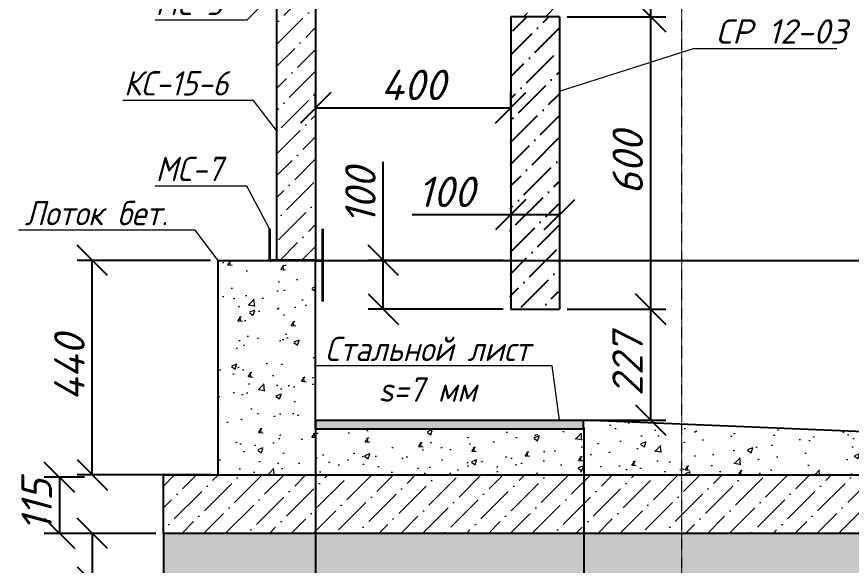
# Model space of a CAD drawing. Header units: millimetres. Extents: x 41097286 to 43803126, y 21258419 to 22595975.
# Drawn here: x 42788387 to 42822610, y 22027900 to 22050411 of the extents above; entities that cross this region are included whole.
import ezdxf
from ezdxf import colors
from ezdxf.entities.mleader import LeaderData, LeaderLine
from ezdxf.math import Vec2, Vec3

# ---------------------------------------------------------------- set-up
doc = ezdxf.new("R2010")
doc.units = ezdxf.units.MM
doc.linetypes.add('ACAD_ISO10W100', pattern=[18.5, 12, -3, 0.5, -3])
doc.layers.add('ВК_К1_текст', color=34, linetype='Continuous')
doc.styles.add('note', font='isocpeur.ttf', dxfattribs={"width": 0.9, "oblique": 15})
doc.styles.get("Standard").update_dxf_attribs({"font": 'isocpeui.ttf'})
doc.dimstyles.new('ISO-25', dxfattribs={"dimtxt": 2.5, "dimasz": 2.5, "dimexe": 1.25, "dimexo": 0.625, "dimtad": 1, "dimtxsty": 'Standard', "dimcen": 2.5, "dimadec": 0, "dimazin": 0, "dimtfac": 1, "dimtmove": 0, "dimatfit": 3, "dimfxl": 1, "dimarcsym": 0})
pattern_1 = [(45, (0, 0), (336.7596045400934, 1234.785216647009), [1587.5, -317.5, 0, -317.5])]

# ---------------------------------------------------------------- blocks, each defined once
blk = doc.blocks.new('_Oblique')
at = {"color": 0, "linetype": 'ByBlock', "lineweight": -2}
blk.add_line((-0.5, -0.5), (0.5, 0.5), dxfattribs=at)
blk = doc.blocks.new('*D116')
at = {"color": 0, "lineweight": -2, "transparency": 16777216}
for p, q in [((42800643.75347409, 22046683.13110917), (42800643.75347409, 22047297.52023058)), ((42808643.75347409, 22046683.13110917), (42808643.75347409, 22047297.52023058)), ((42800643.75347409, 22046672.52023058), (42808643.75347409, 22046672.52023058))]:
    blk.add_line(p, q, dxfattribs=at)
at = {"layer": 'Defpoints', "color": 0, "transparency": 16777216}
for p in [(42808643.75347409, 22046672.52023058), (42800643.75347409, 22046370.63110917), (42808643.75347409, 22046370.63110917)]:
    blk.add_point(p, dxfattribs=at)
at = {"color": 0, "lineweight": -2, "transparency": 16777216, "xscale": 1250, "yscale": 1250, "zscale": 1250, "rotation": 180}
blk.add_blockref('_Oblique', (42800643.75347409, 22046672.52023058), dxfattribs=at)
at = {"color": 0, "lineweight": -2, "transparency": 16777216, "xscale": 1250, "yscale": 1250, "zscale": 1250}
blk.add_blockref('_Oblique', (42808643.75347409, 22046672.52023058), dxfattribs=at)
at = {"color": 0, "lineweight": 5, "transparency": 16777216, "insert": (42804643.75347409, 22047610.02023058), "char_height": 1250, "attachment_point": 5}
blk.add_mtext('400', dxfattribs=at)
blk = doc.blocks.new('*D120')
at = {"color": 0, "lineweight": -2, "transparency": 16777216}
for p, q in [((42800643.75347409, 22033549.76593386), (42800643.75347409, 22023405.35185235)), ((42811643.75347409, 22033549.76593386), (42811643.75347409, 22023405.35185235)), ((42800643.75347409, 22024030.35185235), (42811643.75347409, 22024030.35185235))]:
    blk.add_line(p, q, dxfattribs=at)
at = {"layer": 'Defpoints', "color": 0, "transparency": 16777216}
for p in [(42800643.75347409, 22033862.26593386), (42811643.75347409, 22033862.26593386), (42811643.75347409, 22024030.35185235)]:
    blk.add_point(p, dxfattribs=at)
at = {"color": 0, "lineweight": -2, "transparency": 16777216, "xscale": 1250, "yscale": 1250, "zscale": 1250, "rotation": 180}
blk.add_blockref('_Oblique', (42800643.75347409, 22024030.35185235), dxfattribs=at)
at = {"color": 0, "lineweight": -2, "transparency": 16777216, "xscale": 1250, "yscale": 1250, "zscale": 1250}
blk.add_blockref('_Oblique', (42811643.75347409, 22024030.35185235), dxfattribs=at)
at = {"color": 0, "lineweight": 5, "transparency": 16777216, "insert": (42806143.75347409, 22024967.85185235), "char_height": 1250, "attachment_point": 5}
blk.add_mtext('550', dxfattribs=at)
blk = doc.blocks.new('*D121')
at = {"color": 0, "lineweight": -2, "transparency": 16777216}
for p, q in [((42810956.25347409, 22038411.24506848), (42815004.45372484, 22038411.24506848)), ((42814379.45372484, 22038411.24506848), (42814379.45372484, 22033862.26593386)), ((42810956.25347409, 22033862.26593386), (42815004.45372484, 22033862.26593386))]:
    blk.add_line(p, q, dxfattribs=at)
at = {"layer": 'Defpoints', "color": 0, "transparency": 16777216}
for p in [(42810643.75347409, 22038411.24506848), (42810643.75347409, 22033862.26593386), (42814379.45372484, 22033862.26593386)]:
    blk.add_point(p, dxfattribs=at)
at = {"color": 0, "lineweight": -2, "transparency": 16777216, "xscale": 1250, "yscale": 1250, "zscale": 1250}
for p, rotation in [((42814379.45372484, 22038411.24506848), 90), ((42814379.45372484, 22033862.26593386), 270)]:
    blk.add_blockref('_Oblique', p, dxfattribs=dict(at, rotation=rotation))
at = {"color": 0, "lineweight": 5, "transparency": 16777216, "insert": (42813433.90448241, 22036136.75550118), "char_height": 1250, "attachment_point": 5, "rotation": 90}
blk.add_mtext('227', dxfattribs=at)
blk = doc.blocks.new('*D122')
at = {"color": 0, "lineweight": -2, "transparency": 16777216}
for p, q in [((42810956.25347409, 22068411.2450686), (42815004.45372484, 22068411.2450686)), ((42814379.45372484, 22068411.2450686), (42814379.45372484, 22050411.2450686)), ((42810956.25347409, 22050411.2450686), (42815004.45372484, 22050411.2450686))]:
    blk.add_line(p, q, dxfattribs=at)
at = {"layer": 'Defpoints', "color": 0, "transparency": 16777216}
for p in [(42810643.75347409, 22068411.2450686), (42810643.75347409, 22050411.2450686), (42814379.45372484, 22050411.2450686)]:
    blk.add_point(p, dxfattribs=at)
at = {"color": 0, "lineweight": -2, "transparency": 16777216, "xscale": 1250, "yscale": 1250, "zscale": 1250}
for p, rotation in [((42814379.45372484, 22068411.2450686), 90), ((42814379.45372484, 22050411.2450686), 270)]:
    blk.add_blockref('_Oblique', p, dxfattribs=dict(at, rotation=rotation))
at = {"color": 0, "lineweight": 5, "transparency": 16777216, "insert": (42813441.95372483, 22059411.24506861), "char_height": 1250, "attachment_point": 5, "rotation": 90}
blk.add_mtext('900', dxfattribs=at)
blk = doc.blocks.new('*D123')
at = {"color": 0, "lineweight": -2, "transparency": 16777216}
for p, q in [((42810956.25347409, 22050411.2450686), (42815004.45372484, 22050411.2450686)), ((42814379.45372484, 22050411.2450686), (42814379.45372484, 22038411.2450686)), ((42810956.25347409, 22038411.2450686), (42815004.45372484, 22038411.2450686))]:
    blk.add_line(p, q, dxfattribs=at)
at = {"layer": 'Defpoints', "color": 0, "transparency": 16777216}
for p in [(42810643.75347409, 22050411.2450686), (42810643.75347409, 22038411.2450686), (42814379.45372484, 22038411.2450686)]:
    blk.add_point(p, dxfattribs=at)
at = {"color": 0, "lineweight": -2, "transparency": 16777216, "xscale": 1250, "yscale": 1250, "zscale": 1250}
for p, rotation in [((42814379.45372484, 22050411.2450686), 90), ((42814379.45372484, 22038411.2450686), 270)]:
    blk.add_blockref('_Oblique', p, dxfattribs=dict(at, rotation=rotation))
at = {"color": 0, "lineweight": 5, "transparency": 16777216, "insert": (42813441.95372483, 22044411.24506861), "char_height": 1250, "attachment_point": 5, "rotation": 90}
blk.add_mtext('600', dxfattribs=at)
blk = doc.blocks.new('*D124')
at = {"color": 0, "lineweight": -2, "transparency": 16777216}
for p, q in [((42796331.25347409, 22040411.2450686), (42790860.30157254, 22040411.2450686)), ((42791485.30157254, 22031611.2450686), (42791485.30157254, 22040411.2450686)), ((42796331.25347397, 22031611.2450686), (42790860.30157254, 22031611.2450686))]:
    blk.add_line(p, q, dxfattribs=at)
at = {"layer": 'Defpoints', "color": 0, "transparency": 16777216}
for p in [(42791485.30157254, 22040411.2450686), (42796643.75347409, 22040411.2450686), (42796643.75347397, 22031611.2450686)]:
    blk.add_point(p, dxfattribs=at)
at = {"color": 0, "lineweight": -2, "transparency": 16777216, "xscale": 1250, "yscale": 1250, "zscale": 1250}
for p, rotation in [((42791485.30157254, 22040411.2450686), 90), ((42791485.30157254, 22031611.2450686), 270)]:
    blk.add_blockref('_Oblique', p, dxfattribs=dict(at, rotation=rotation))
at = {"color": 0, "lineweight": 5, "transparency": 16777216, "insert": (42790547.80157253, 22036011.24506861), "char_height": 1250, "attachment_point": 5, "rotation": 90}
blk.add_mtext('440', dxfattribs=at)
blk = doc.blocks.new('*D125')
at = {"color": 0, "lineweight": -2, "transparency": 16777216}
for p, q in [((42791172.80157254, 22031511.2450686), (42789520.06089543, 22031511.2450686)), ((42790145.06089543, 22031511.2450686), (42790145.06089543, 22029211.24506866)), ((42794089.11867235, 22029211.24506866), (42789520.06089543, 22029211.24506866))]:
    blk.add_line(p, q, dxfattribs=at)
at = {"layer": 'Defpoints', "color": 0, "transparency": 16777216}
for p in [(42791485.30157254, 22031511.2450686), (42790145.06089543, 22029211.24506866), (42794401.61867235, 22029211.24506866)]:
    blk.add_point(p, dxfattribs=at)
at = {"color": 0, "lineweight": -2, "transparency": 16777216, "xscale": 1250, "yscale": 1250, "zscale": 1250}
for p, rotation in [((42790145.06089543, 22031511.2450686), 90), ((42790145.06089543, 22029211.24506866), 270)]:
    blk.add_blockref('_Oblique', p, dxfattribs=dict(at, rotation=rotation))
at = {"color": 0, "lineweight": 5, "transparency": 16777216, "insert": (42789207.56089542, 22030361.24506864), "char_height": 1250, "attachment_point": 5, "rotation": 90}
blk.add_mtext('115', dxfattribs=at)
blk = doc.blocks.new('*D126')
at = {"color": 0, "lineweight": -2, "transparency": 16777216}
for p, q in [((42794089.11867247, 22029211.24506866), (42790860.30157254, 22029211.24506866)), ((42791485.30157254, 22029211.24506866), (42791485.30157254, 22027211.24506896)), ((42794089.11867247, 22027211.24506896), (42790860.30157254, 22027211.24506896)), ((42791485.30157254, 22027211.24506896), (42791485.30157254, 22023171.47234169))]:
    blk.add_line(p, q, dxfattribs=at)
at = {"layer": 'Defpoints', "color": 0, "transparency": 16777216}
for p in [(42794401.61867247, 22029211.24506866), (42791485.30157254, 22027211.24506896), (42794401.61867247, 22027211.24506896)]:
    blk.add_point(p, dxfattribs=at)
at = {"color": 0, "lineweight": -2, "transparency": 16777216, "xscale": 1250, "yscale": 1250, "zscale": 1250}
for p, rotation in [((42791485.30157254, 22029211.24506866), 90), ((42791485.30157254, 22027211.24506896), 270)]:
    blk.add_blockref('_Oblique', p, dxfattribs=dict(at, rotation=rotation))
at = {"color": 0, "lineweight": 5, "transparency": 16777216, "insert": (42790547.80157253, 22024566.35870533), "char_height": 1250, "attachment_point": 5, "rotation": 90}
blk.add_mtext('100', dxfattribs=at)
blk = doc.blocks.new('_None')
blk = doc.blocks.new('*D133')
at = {"color": 0, "lineweight": -2, "transparency": 16777216}
for p, q in [((42808643.75347409, 22044482.45650008), (42808643.75347409, 22041662.31023791)), ((42810643.75347409, 22044482.45650008), (42810643.75347409, 22041662.31023791)), ((42808643.75347409, 22042287.31023791), (42804603.98074682, 22042287.31023791)), ((42810643.75347409, 22042287.31023791), (42808643.75347409, 22042287.31023791))]:
    blk.add_line(p, q, dxfattribs=at)
at = {"layer": 'Defpoints', "color": 0, "transparency": 16777216}
for p in [(42808643.75347409, 22044794.95650008), (42810643.75347409, 22044794.95650008), (42810643.75347409, 22042287.31023791)]:
    blk.add_point(p, dxfattribs=at)
at = {"color": 0, "lineweight": -2, "transparency": 16777216, "xscale": 1250, "yscale": 1250, "zscale": 1250, "rotation": 180}
blk.add_blockref('_Oblique', (42808643.75347409, 22042287.31023791), dxfattribs=at)
at = {"color": 0, "lineweight": -2, "transparency": 16777216, "xscale": 1250, "yscale": 1250, "zscale": 1250}
blk.add_blockref('_Oblique', (42810643.75347409, 22042287.31023791), dxfattribs=at)
at = {"color": 0, "lineweight": 5, "transparency": 16777216, "insert": (42805998.86711046, 22043224.81023791), "char_height": 1250, "attachment_point": 5}
blk.add_mtext('100', dxfattribs=at)
blk = doc.blocks.new('*D170')
at = {"color": 0, "lineweight": -2, "transparency": 16777216}
for p, q in [((42803418.55565245, 22040411.2450686), (42803418.55565245, 22044451.01779588)), ((42808331.25347409, 22040411.2450686), (42802793.55565245, 22040411.2450686)), ((42803418.55565245, 22038411.24506848), (42803418.55565245, 22040411.2450686)), ((42808331.25347409, 22038411.24506848), (42802793.55565245, 22038411.24506848))]:
    blk.add_line(p, q, dxfattribs=at)
at = {"layer": 'Defpoints', "color": 0, "transparency": 16777216}
for p in [(42803418.55565245, 22040411.2450686), (42808643.75347409, 22040411.2450686), (42808643.75347409, 22038411.24506848)]:
    blk.add_point(p, dxfattribs=at)
at = {"color": 0, "lineweight": -2, "transparency": 16777216, "xscale": 1250, "yscale": 1250, "zscale": 1250}
for p, rotation in [((42803418.55565245, 22040411.2450686), 90), ((42803418.55565245, 22038411.24506848), 270)]:
    blk.add_blockref('_Oblique', p, dxfattribs=dict(at, rotation=rotation))
at = {"color": 0, "lineweight": 5, "transparency": 16777216, "insert": (42802481.05565244, 22043056.13143225), "char_height": 1250, "attachment_point": 5, "rotation": 90}
blk.add_mtext('100', dxfattribs=at)

msp = doc.modelspace()

# ---------------------------------------------------------------- hatches: boundary and pattern name
at = {"lineweight": 5, "transparency": 33554541}
h = msp.add_hatch(dxfattribs=at)
h.set_pattern_fill('ANSI36', color=256, scale=200)
h.set_pattern_definition(pattern_1)
h.paths.add_polyline_path([(42800643.75347397, 22070411.2450686), (42799043.75347397, 22070411.2450686), (42799043.75347397, 22060011.09833889), (42800643.75347397, 22060011.18863409)])
h.paths.add_polyline_path([(42800643.75347397, 22053711.24506866), (42799043.75347397, 22053711.24506866), (42799043.75347397, 22052411.2450686), (42800643.75347397, 22052411.2450686)])
h.paths.add_polyline_path([(42800643.75347397, 22052411.2450686), (42799043.75347397, 22052411.2450686), (42799043.75347397, 22040411.2450686), (42800643.75347397, 22040411.2450686)])
h = msp.add_hatch(dxfattribs=at)
h.set_pattern_fill('ANSI36', color=256, scale=200)
h.set_pattern_definition(pattern_1)
h.paths.add_polyline_path([(42810643.75347409, 22068411.2450686), (42808643.75347409, 22068411.2450686), (42808643.75347409, 22050411.24506848), (42810643.75347409, 22050411.24506848)])
at = {"transparency": 33554539}
h = msp.add_hatch(dxfattribs=at)
h.set_pattern_fill('ANSI36', color=256, scale=200)
h.set_pattern_definition([(44.99999999999999, (-809387375.9059597, -416697978.8680828), (336.7596045400934, 1234.785216647009), [1587.5, -317.5000000000001, 0, -317.5000000000001])])
h.paths.add_polyline_path([(42810643.75347409, 22050411.24506848), (42808643.75347409, 22050411.24506848), (42808643.75347409, 22038411.24506848), (42810643.75347409, 22038411.24506848)])
at = {"lineweight": 5, "transparency": 33554567}
h = msp.add_hatch(dxfattribs=at)
h.set_pattern_fill('AR-CONC', color=256, scale=12)
h.set_pattern_definition([(49.99999999999999, (164591.2926444784, -179276.0735520795), (2186.216027952048, -191.269026466837), [228.6, -2514.6]), (355, (164591.2926444784, -179276.0735520795), (-422.9210570996321, 2292.682142868422), [182.88, -2011.68701004]), (100.4514447, (164773.4767284784, -179292.0125940795), (1763.294965084239, 2101.413022946341), [194.2801056, -2137.082935199999]), (46.18420000000002, (164591.2926444784, -178666.4735520795), (3252.948490705559, -504.5079351927258), [342.8999999999997, -3771.899999999998]), (96.63555760999994, (164862.3714444784, -178708.5155520795), (2848.849608618036, 2969.113495172658), [291.42027768, -3205.62729792]), (351.1841511700001, (164591.2926444784, -178666.4735520795), (2848.849608779724, 2969.113495026392), [274.31960484, -3017.51678304]), (21, (164896.0926444784, -178818.8735520795), (1819.37269522959, -1227.182378245051), [228.6, -2514.6]), (326.0000000000001, (164896.0926444784, -178818.8735520795), (741.6243401717649, 2210.255593467831), [182.88, -2011.68]), (71.45144499999999, (165047.7070356784, -178921.1387508795), (2560.997031344594, 983.0732266308629), [194.2801056, -2137.0792512]), (37.50000000000001, (164591.2926444784, -179276.0735520795), (37.0632390071018, 1014.660466477837), [0, -1987.296, 0, -2042.16, 0, -2019.3]), (7.499999999999999, (164591.2926444784, -179276.0735520795), (801.8359501236689, 1202.166897817434), [0, -1164.336, 0, -1941.576, 0, -769.6200000000001]), (327.5, (163911.5886444784, -179276.0735520795), (1627.087142002457, -68.74492791208132), [0, -762, 0, -2377.44, 0, -3154.68]), (317.5, (163606.7886444784, -179276.0735520795), (1777.550176632217, 305.1178923999963), [0, -990.5999999999999, 0, -1578.864, 0, -2240.28])])
h.paths.add_polyline_path([(42834323.35056613, 22040411.2450686), (42830360.09113715, 22040411.2450686), (42830360.09113715, 22039911.21448749), (42834323.35056613, 22039911.04529154)])
h.paths.add_polyline_path([(42834323.35056636, 22033111.24506866), (42830643.75347409, 22033111.24506866), (42830643.75347409, 22031611.24506866), (42834323.35056636, 22031611.24506866)])
h.paths.add_polyline_path([(42830643.75347409, 22033111.24506866), (42829643.75347409, 22033111.24506866), (42815643.75347409, 22033695.37240832), (42815643.75347409, 22031611.24506866), (42830643.75347409, 22031611.24506866)])
h.paths.add_polyline_path([(42815643.75347409, 22033695.37240832), (42811643.75347409, 22033862.26593386), (42811631.27284918, 22033862.26593386), (42811631.27284918, 22033482.72945755), (42800643.75347409, 22033482.72945755), (42800643.75347409, 22033862.26593386), (42800643.75347409, 22040411.2450686), (42799043.75347409, 22040411.2450686), (42798760.09113727, 22040411.2450686), (42796643.75347397, 22040411.2450686), (42796643.75347397, 22031611.2450686), (42815643.75347409, 22031611.2450686)])
h = msp.add_hatch(color=256)
h.dxf.hatch_style = 1
h.paths.add_polyline_path([(42800643.75347409, 22033862.26593386), (42800643.75347409, 22033482.72945755), (42811631.27284918, 22033482.72945755), (42811631.27284918, 22033862.26593386)])
at = {"lineweight": 5, "transparency": 33554541}
h = msp.add_hatch(dxfattribs=at)
h.set_pattern_fill('ANSI36', color=256, scale=200)
h.set_pattern_definition(pattern_1)
h.paths.add_polyline_path([(42836885.88827584, 22031611.24506866), (42794401.61867235, 22031611.24506866), (42794401.61867235, 22029211.24506866), (42836885.88827584, 22029211.24506866)])
at = {"lineweight": 5, "transparency": 33554567}
h = msp.add_hatch(dxfattribs=at)
h.set_pattern_fill('AR-CONC', color=256, scale=10)
h.set_pattern_definition([(49.99999999999999, (-809387375.9059597, -416685518.8680826), (1821.84668996004, -159.3908553890309), [190.5, -2095.5]), (355, (-809387375.9059597, -416685518.8680826), (-352.4342142496934, 1910.568452390352), [152.4, -1676.4058417]), (100.4514447, (-809387224.0858897, -416685532.1506177), (1469.412470903533, 1751.177519121951), [161.900088, -1780.902446]), (46.18420000000002, (-809387375.9059597, -416685010.8680826), (2710.790408921299, -420.4232793272715), [285.7499999999993, -3143.249999999993]), (96.63555760999986, (-809387150.0069598, -416685045.9030827), (2374.04134051503, 2474.261245977215), [242.8502314, -2671.3560816]), (351.1841511700001, (-809387375.9059597, -416685010.8680826), (2374.04134064977, 2474.261245855327), [228.5996707, -2514.5973192]), (21, (-809387121.9059597, -416685137.8680826), (1516.143912691325, -1022.651981870876), [190.5, -2095.5]), (326.0000000000001, (-809387121.9059597, -416685137.8680826), (618.0202834764707, 1841.879661223193), [152.4, -1676.4]), (71.45144499999999, (-809386995.5606338, -416685223.0890816), (2134.164192787161, 819.2276888590526), [161.900088, -1780.899376]), (37.50000000000001, (-809387375.9059597, -416685518.8680826), (30.88603250591817, 845.550388731531), [0, -1656.08, 0, -1701.8, 0, -1682.75]), (7.500000000000001, (-809387375.9059597, -416685518.8680826), (668.1966251030575, 1001.805748181195), [0, -970.2800000000001, 0, -1617.98, 0, -641.35]), (327.5, (-809387942.3259598, -416685518.8680826), (1355.905951668714, -57.28743992673444), [0, -635, 0, -1981.2, 0, -2628.9]), (317.5, (-809388196.3259598, -416685518.8680826), (1481.29181386018, 254.2649103333303), [0, -825.5000000000001, 0, -1315.72, 0, -1866.9])])
h.paths.add_polyline_path([(42836885.88827584, 22029211.24506884), (42794401.61867247, 22029211.24506848), (42794401.61867259, 22027211.24506866), (42836885.88827596, 22027211.24506884)])

# ---------------------------------------------------------------- linework, layer by layer
at = {"color": 1, "linetype": 'ACAD_ISO10W100', "lineweight": 5, "ltscale": 0.02}
msp.add_line((42815643.75347409, 22081911.24506866), (42815643.75347409, 22025456.43149764), dxfattribs=at)
for p, q in [((42799043.75347397, 22070411.2450686), (42799043.75347397, 22040411.24506848)), ((42800643.75347397, 22070411.24506848), (42800643.75347397, 22040411.24506848)), ((42808643.75347409, 22050411.24506848), (42808643.75347409, 22038411.24506848)), ((42810643.75347409, 22050411.24506848), (42808643.75347409, 22050411.24506848)), ((42810643.75347409, 22050411.24506848), (42810643.75347409, 22038411.24506848)), ((42796643.75347397, 22031611.2450686), (42796643.75347397, 22040411.2450686)), ((42796643.75347409, 22040411.2450686), (42834323.35056613, 22040411.2450686)), ((42800643.75347409, 22033482.72945755), (42800643.75347409, 22040411.2450686)), ((42808643.75347409, 22038411.24506848), (42810643.75347409, 22038411.24506848)), ((42800643.75347409, 22033862.26593386), (42811643.75347409, 22033862.26593386)), ((42800643.75347409, 22033862.26593386), (42800643.75347409, 22033482.72945755)), ((42811631.27284918, 22033482.72945755), (42811631.27284918, 22033862.7866677)), ((42829643.75347409, 22033111.24506866), (42811643.75347409, 22033862.26593386)), ((42811631.27284918, 22033482.72945755), (42800643.75347409, 22033482.72945755)), ((42794401.61867247, 22031611.2450686), (42836885.88827584, 22031611.24506866)), ((42794401.61867235, 22029211.24506866), (42794401.61867235, 22031611.24506866)), ((42836885.88827584, 22029211.24506872), (42794401.61867247, 22029211.24506866)), ((42794401.61867235, 22029211.24506866), (42794401.61867247, 22027211.24506884))]:
    msp.add_line(p, q)
at = {"lineweight": 35}
for p, q in [((42798760.09113727, 22041711.24506866), (42798760.09113727, 22040411.2450686)), ((42800927.4158108, 22041711.24506866), (42800927.4158108, 22038718.91681724)), ((42799043.75347409, 22040411.2450686), (42798760.09113727, 22040411.2450686)), ((42800643.75347397, 22040411.2450686), (42799043.75347409, 22040411.2450686)), ((42800643.75347409, 22040411.2450686), (42800927.4158108, 22040411.2450686))]:
    msp.add_line(p, q, dxfattribs=at)

# ---------------------------------------------------------------- dimensions: what is measured, and where the dimension line sits
at = {"lineweight": 5}
for base, p1, p2, override, picture, middle in [((42814379.45372484, 22050411.2450686), (42810643.75347409, 22068411.2450686), (42810643.75347409, 22050411.2450686), {"dimscale": 500.0000000000001, "dimlfac": 0.05, "dimtxsty": 'Standard', "dimblk1": 'Oblique', "dimblk2": 'Oblique', "dimsah": 1}, '*D122', (42813441.95372483, 22059411.24506861)), ((42814379.45372484, 22038411.2450686), (42810643.75347409, 22050411.2450686), (42810643.75347409, 22038411.2450686), {"dimscale": 500.0000000000001, "dimlfac": 0.05, "dimtxsty": 'Standard', "dimblk1": 'Oblique', "dimblk2": 'Oblique', "dimsah": 1}, '*D123', (42813441.95372483, 22044411.24506861)), ((42803418.55565245, 22040411.2450686), (42808643.75347409, 22038411.24506848), (42808643.75347409, 22040411.2450686), {"dimscale": 500.0000000000001, "dimlfac": 0.05, "dimtxsty": 'Standard', "dimblk1": 'Oblique', "dimblk2": 'Oblique', "dimsah": 1}, '*D170', (42802481.05565244, 22043056.13143225)), ((42791485.30157254, 22040411.2450686), (42796643.75347397, 22031611.2450686), (42796643.75347409, 22040411.2450686), {"dimscale": 500.0000000000001, "dimlfac": 0.05, "dimtxsty": 'Standard', "dimblk1": 'Oblique', "dimblk2": 'Oblique', "dimsah": 1}, '*D124', (42790547.80157253, 22036011.24506861)), ((42814379.45372484, 22033862.26593386), (42810643.75347409, 22038411.24506848), (42810643.75347409, 22033862.26593386), {"dimscale": 500.0000000000001, "dimdec": 0, "dimlfac": 0.05, "dimtxsty": 'Standard', "dimblk1": 'Oblique', "dimblk2": 'Oblique', "dimsah": 1}, '*D121', (42813433.90448241, 22036136.75550118)), ((42791485.30157254, 22027211.24506896), (42794401.61867247, 22029211.24506866), (42794401.61867247, 22027211.24506896), {"dimscale": 500.0000000000001, "dimlfac": 0.05, "dimtxsty": 'Standard', "dimblk1": 'Oblique', "dimblk2": 'Oblique', "dimsah": 1}, '*D126', (42790547.80157253, 22024566.35870533))]:
    dim = msp.add_linear_dim(base=base, p1=p1, p2=p2, angle=90, dimstyle='ISO-25', override=override, dxfattribs=at)
    dim.commit()
    dim.dimension.update_dxf_attribs({"geometry": picture, "text_midpoint": middle})
for base, p1, p2, picture, middle in [((42808643.75347409, 22046672.52023058), (42800643.75347409, 22046370.63110917), (42808643.75347409, 22046370.63110917), '*D116', (42804643.75347409, 22047610.02023058)), ((42811643.75347409, 22024030.35185235), (42800643.75347409, 22033862.26593386), (42811643.75347409, 22033862.26593386), '*D120', (42806143.75347409, 22024967.85185235))]:
    dim = msp.add_linear_dim(base=base, p1=p1, p2=p2, dimstyle='ISO-25', override={"dimscale": 500.0000000000001, "dimlfac": 0.05, "dimtxsty": 'Standard', "dimblk1": 'Oblique', "dimblk2": 'Oblique', "dimsah": 1}, dxfattribs=at)
    dim.commit()
    dim.dimension.update_dxf_attribs({"geometry": picture, "text_midpoint": middle})
dim = msp.add_linear_dim(base=(42810643.75347409, 22042287.31023791), p1=(42808643.75347409, 22044794.95650008), p2=(42810643.75347409, 22044794.95650008), dimstyle='ISO-25', override={"dimscale": 500.0000000000001, "dimlfac": 0.05, "dimtxsty": 'Standard', "dimblk1": 'Oblique', "dimblk2": 'Oblique', "dimsah": 1}, dxfattribs=at)
dim.commit()
dim.dimension.update_dxf_attribs({"geometry": '*D133', "text_midpoint": (42805998.86711046, 22042287.31023791), "dimtype": 160})
dim = msp.add_linear_dim(base=(42790145.06089543, 22029211.24506866), p1=(42791485.30157254, 22031511.2450686), p2=(42794401.61867235, 22029211.24506866), angle=90, dimstyle='ISO-25', override={"dimscale": 500.0000000000001, "dimlfac": 0.05, "dimtxsty": 'Standard', "dimblk1": 'Oblique', "dimblk2": 'Oblique', "dimsah": 1}, dxfattribs=at)
dim.commit()
dim.dimension.update_dxf_attribs({"geometry": '*D125', "text_midpoint": (42790145.06089542, 22030361.24506864), "dimtype": 160})

# ---------------------------------------------------------------- leaders
at = {"layer": 'ВК_К1_текст', "color": 0, "linetype": 'Continuous', "lineweight": 5}
ml = msp.add_multileader_mtext('Standard', dxfattribs=at)
ml.set_content('МС-3', style='note')
ml.set_leader_properties(lineweight=15)
ml.set_arrow_properties(name='NONE')
ml.build(insert=Vec2(0, 0))
ml.multileader.update_dxf_attribs({"text_left_attachment_type": 6, "text_right_attachment_type": 6, "dogleg_length": 0.1, "arrow_head_size": 1000, "scale": 20})
ctx = ml.context
ctx.base_point, ctx.scale, ctx.char_height, ctx.arrow_head_size, ctx.landing_gap_size, ctx.plane_origin = Vec3(42793121.75269859, 22050274.57250004), 20, 1000, 1000, 800, Vec3(42762254.84665904, 21478496.88571446)
ctx.left_attachment, ctx.right_attachment, ctx.text_align_type = 6, 6, 1
notes = []
notes.append((ctx, [(1, (1, 1, 0), (42797817.65108345, 22050274.57250004), (-1, 0), 40, [(0, [(42798760.09113727, 22051230.59456592)], 0, [])])]))
ctx.mtext.insert, ctx.mtext.alignment, ctx.mtext.flow_direction = Vec3(42795449.70189092, 22051474.57250004), 2, 5
ml = msp.add_multileader_mtext('Standard', dxfattribs=at)
ml.set_content('{\\fISOCPEUR|b0|i1|c204|p34;\\Q0;\\W1;СР 12-03}', style='note')
ml.set_leader_properties(lineweight=15)
ml.set_arrow_properties(name='NONE')
ml.build(insert=Vec2(0, 0))
ml.multileader.update_dxf_attribs({"text_left_attachment_type": 6, "text_right_attachment_type": 6, "dogleg_length": 0.1, "arrow_head_size": 1000, "scale": 20})
ctx = ml.context
ctx.base_point, ctx.scale, ctx.char_height, ctx.arrow_head_size, ctx.landing_gap_size, ctx.plane_origin = Vec3(42816183.89001439, 22049103.45223051), 20, 1000, 1000, 800, Vec3(42787463.29822967, 21476815.84746342)
ctx.left_attachment, ctx.right_attachment, ctx.text_align_type = 6, 6, 1
notes.append((ctx, [(0, (1, 1, 0), (42816143.89001439, 22049103.45223051), (1, 0), 40, [(0, [(42810643.75347409, 22047353.80525308)], 0, [])])]))
ctx.mtext.insert, ctx.mtext.alignment, ctx.mtext.flow_direction = Vec3(42819748.28395388, 22050303.45223051), 2, 5
ml = msp.add_multileader_mtext('Standard', dxfattribs=at)
ml.set_content('КС-15-6', style='note')
ml.set_leader_properties(lineweight=15)
ml.set_arrow_properties(name='NONE')
ml.build(insert=Vec2(0, 0))
ml.multileader.update_dxf_attribs({"text_left_attachment_type": 6, "text_right_attachment_type": 6, "dogleg_length": 0.1, "arrow_head_size": 1000, "scale": 20})
ctx = ml.context
ctx.base_point, ctx.scale, ctx.char_height, ctx.arrow_head_size, ctx.landing_gap_size, ctx.plane_origin = Vec3(42791785.41503517, 22046976.15866631), 20, 1000, 1000, 800, Vec3(42762538.50899563, 21475198.47188067)
ctx.left_attachment, ctx.right_attachment, ctx.text_align_type = 6, 6, 1
notes.append((ctx, [(1, (1, 1, 0), (42798101.31342003, 22046976.15866631), (-1, 0), 40, [(0, [(42799043.75347397, 22045736.42967039)], 0, [])])]))
ctx.mtext.insert, ctx.mtext.alignment, ctx.mtext.flow_direction = Vec3(42794923.36422751, 22048176.15866631), 2, 5
ml = msp.add_multileader_mtext('Standard', dxfattribs=at)
ml.set_content('МС-7', style='note')
ml.set_leader_properties(lineweight=15)
ml.set_arrow_properties(name='NONE')
ml.build(insert=Vec2(0, 0))
ml.multileader.update_dxf_attribs({"text_left_attachment_type": 6, "text_right_attachment_type": 6, "dogleg_length": 0.1, "arrow_head_size": 1000, "scale": 20})
ctx = ml.context
ctx.base_point, ctx.scale, ctx.char_height, ctx.arrow_head_size, ctx.landing_gap_size, ctx.plane_origin = Vec3(42793121.75269859, 22043462.10856252), 20, 1000, 1000, 800, Vec3(42762254.84665904, 21471684.42177688)
ctx.left_attachment, ctx.right_attachment, ctx.text_align_type = 6, 6, 1
notes.append((ctx, [(1, (1, 1, 0), (42797817.65108345, 22043462.10856252), (-1, 0), 40, [(0, [(42798760.09113727, 22041711.24506866)], 0, [])])]))
ctx.mtext.insert, ctx.mtext.alignment, ctx.mtext.flow_direction = Vec3(42795449.70189092, 22044662.10856252), 2, 5
ml = msp.add_multileader_mtext('Standard', dxfattribs=at)
ml.set_content('Лоток бет.', style='note')
ml.set_leader_properties(lineweight=15)
ml.set_arrow_properties(name='NONE')
ml.build(insert=Vec2(0, 0))
ml.multileader.update_dxf_attribs({"text_left_attachment_type": 6, "text_right_attachment_type": 6, "dogleg_length": 0.1, "arrow_head_size": 1000, "scale": 20})
ctx = ml.context
ctx.base_point, ctx.scale, ctx.char_height, ctx.arrow_head_size, ctx.landing_gap_size, ctx.plane_origin = Vec3(42787633.17184898, 22041650.97406452), 20, 1000, 1000, 800, Vec3(42760138.50899575, 21469873.28727894)
ctx.left_attachment, ctx.right_attachment, ctx.text_align_type = 6, 6, 1
notes.append((ctx, [(1, (1, 1, 0), (42795701.31342027, 22041650.97406452), (-1, 0), 40, [(0, [(42796643.75347409, 22040411.2450686)], 0, [])])]))
ctx.mtext.insert, ctx.mtext.alignment, ctx.mtext.flow_direction = Vec3(42791647.24263463, 22042850.97406452), 2, 5
ml = msp.add_multileader_mtext('Standard', dxfattribs=at)
ml.set_content('Стальной лист\\Ps=7 мм', style='note')
ml.set_leader_properties(lineweight=15)
ml.set_arrow_properties(name='NONE')
ml.build(insert=Vec2(0, 0))
ml.multileader.update_dxf_attribs({"text_left_attachment_type": 6, "text_right_attachment_type": 6, "dogleg_length": 0.1, "arrow_head_size": 1000, "scale": 20})
ctx = ml.context
ctx.base_point, ctx.scale, ctx.char_height, ctx.arrow_head_size, ctx.landing_gap_size, ctx.plane_origin = Vec3(42800158.17370767, 22036079.27652066), 20, 1000, 1000, 800, Vec3(42774138.50899599, 21463324.30814397)
ctx.left_attachment, ctx.right_attachment, ctx.text_align_type = 6, 6, 1
notes.append((ctx, [(1, (1, 1, 0), (42810346.12290011, 22036079.27652066), (-1, 0), 40, [(0, [(42810643.75347421, 22033862.26593369)], 0, [])])]))
ctx.mtext.insert, ctx.mtext.alignment, ctx.mtext.flow_direction = Vec3(42805232.14830396, 22037279.27652066), 2, 5
for ctx, leaders in notes:
    for number, flags, end, landing, length, lines in leaders:
        leader = LeaderData()
        leader.index, (leader.has_last_leader_line, leader.has_dogleg_vector, leader.attachment_direction) = number, flags
        leader.last_leader_point, leader.dogleg_vector, leader.dogleg_length = Vec3(end), Vec3(landing), length
        for number, points, colour, breaks in lines:
            line = LeaderLine()
            line.index, line.vertices, line.color, line.breaks = number, Vec3.list(points), colors.encode_raw_color(colour), breaks
            leader.lines.append(line)
        ctx.leaders.append(leader)

doc.saveas('drawing.dxf')
